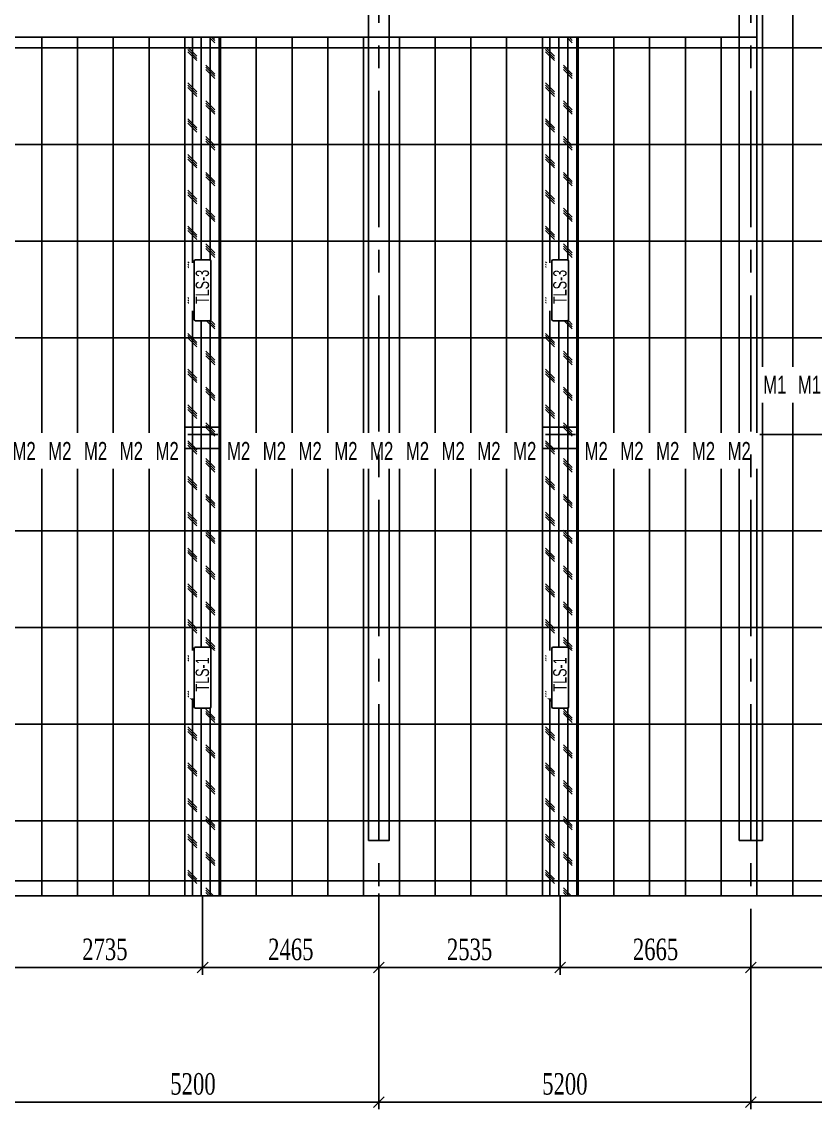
# Model space of a CAD drawing. Header units: inches. Extents: x 315041 to 662841, y -45540 to -35018.
# Drawn here: x 332296.1 to 332407.1, y -36500.8 to -36348.9 of the extents above; entities that cross this region are included whole.
import ezdxf

# ---------------------------------------------------------------- set-up
doc = ezdxf.new("R2010")
doc.units = ezdxf.units.IN
doc.header["$MEASUREMENT"] = 0
doc.linetypes.add('CENTER2', pattern=[28.575, 19.05, -3.175, 3.175, -3.175])
for name, color, linetype in [('2', 2, 'Continuous'), ('6', 6, 'Continuous'), ('8', 8, 'Continuous'), ('flashing', 6, 'Continuous'), ('ROOFING', 4, 'Continuous')]:
    doc.layers.add(name, color=color, linetype=linetype)
doc.styles.add('ST1', font='times.ttf', dxfattribs={"width": 0.7})
doc.styles.add('ST1H', font='vnshxh.shx', dxfattribs={"width": 0.7})
doc.dimstyles.new('100', dxfattribs={"dimtxt": 3, "dimasz": 1.5, "dimexe": 1, "dimexo": 0, "dimgap": 1, "dimtad": 1, "dimdec": 0, "dimlfac": 100, "dimzin": 0, "dimdsep": 46, "dimtxsty": 'ST1', "dimblk": 'OBLIQUE', "dimcen": 1, "dimdle": 1, "dimclrd": 8, "dimclre": 8, "dimclrt": 3, "dimadec": 0, "dimazin": 0, "dimtfac": 1, "dimtdec": 0, "dimtix": 1, "dimtmove": 1, "dimatfit": 3, "dimfxl": 0, "dimtfill": 1, "dimtolj": 1, "dimtzin": 0, "dimlwd": -1, "dimlwe": -1, "dimarcsym": 1})
pattern_1 = [(270, (-55, -72683.0445), (-1.25, -8e-17), []), (135, (-54.375, -72683.6695), (2.499999996, 2.499999996), [1.76776696, -1.76776696]), (135, (-54.375, -72683.982), (2.499999996, 2.499999996), [1.76776696, -1.76776696]), (135, (-54.375, -72684.2945), (2.499999996, 2.499999996), [1.76776696, -1.76776696])]
pattern_2 = [(270, (-105, -72683.0445), (-1.25, -8e-17), []), (135, (-104.375, -72683.6695), (2.499999996, 2.499999996), [1.76776696, -1.76776696]), (135, (-104.375, -72683.982), (2.499999996, 2.499999996), [1.76776696, -1.76776696]), (135, (-104.375, -72684.2945), (2.499999996, 2.499999996), [1.76776696, -1.76776696])]

# ---------------------------------------------------------------- blocks, each defined once
blk = doc.blocks.new('_Oblique')
at = {"color": 0, "linetype": 'ByBlock', "lineweight": -2}
blk.add_line((-0.5, -0.5), (0.5, 0.5), dxfattribs=at)
blk = doc.blocks.new('*D801')
at = {"color": 8, "linetype": 'Continuous', "transparency": 16777216}
for p, q in [((332224.23, -37750.22), (332224.23, -37759.18)), ((332276.23, -37750.22), (332276.23, -37759.18)), ((332223.23, -37758.18), (332277.23, -37758.18))]:
    blk.add_line(p, q, dxfattribs=at)
at = {"layer": 'Defpoints', "color": 0, "transparency": 16777216}
for p in [(332224.23, -37750.22), (332276.23, -37750.22), (332276.23, -37758.18)]:
    blk.add_point(p, dxfattribs=at)
at = {"color": 8, "transparency": 16777216, "xscale": 1.5, "yscale": 1.5, "zscale": 1.5, "rotation": 180}
blk.add_blockref('_Oblique', (332224.23, -37758.18), dxfattribs=at)
at = {"color": 8, "transparency": 16777216, "xscale": 1.5, "yscale": 1.5, "zscale": 1.5}
blk.add_blockref('_Oblique', (332276.23, -37758.18), dxfattribs=at)
at = {"color": 3, "transparency": 16777216, "insert": (332250.23, -37755.66), "char_height": 3, "attachment_point": 5, "style": 'ST1', "bg_fill": 3, "box_fill_scale": 1.25, "bg_fill_color": 256, "bg_fill_true_color": 13158600, "bg_fill_transparency": 0}
blk.add_mtext('\\A1;5200', dxfattribs=at)
blk = doc.blocks.new('*D802')
at = {"color": 8, "linetype": 'Continuous', "transparency": 16777216}
for p, q in [((332276.23, -37750.22), (332276.23, -37759.18)), ((332328.23, -37750.22), (332328.23, -37759.18)), ((332275.23, -37758.18), (332329.23, -37758.18))]:
    blk.add_line(p, q, dxfattribs=at)
at = {"layer": 'Defpoints', "color": 0, "transparency": 16777216}
for p in [(332276.23, -37750.22), (332328.23, -37750.22), (332328.23, -37758.18)]:
    blk.add_point(p, dxfattribs=at)
at = {"color": 8, "transparency": 16777216, "xscale": 1.5, "yscale": 1.5, "zscale": 1.5, "rotation": 180}
blk.add_blockref('_Oblique', (332276.23, -37758.18), dxfattribs=at)
at = {"color": 8, "transparency": 16777216, "xscale": 1.5, "yscale": 1.5, "zscale": 1.5}
blk.add_blockref('_Oblique', (332328.23, -37758.18), dxfattribs=at)
at = {"color": 3, "transparency": 16777216, "insert": (332302.23, -37755.66), "char_height": 3, "attachment_point": 5, "style": 'ST1', "bg_fill": 3, "box_fill_scale": 1.25, "bg_fill_color": 256, "bg_fill_true_color": 13158600, "bg_fill_transparency": 0}
blk.add_mtext('\\A1;5200', dxfattribs=at)
blk = doc.blocks.new('*D803')
at = {"color": 8, "linetype": 'Continuous', "transparency": 16777216}
for p, q in [((332328.23, -37750.22), (332328.23, -37759.18)), ((332386.18, -37750.22), (332386.18, -37759.18)), ((332327.23, -37758.18), (332387.18, -37758.18))]:
    blk.add_line(p, q, dxfattribs=at)
at = {"layer": 'Defpoints', "color": 0, "transparency": 16777216}
for p in [(332328.23, -37750.22), (332386.18, -37750.22), (332386.18, -37758.18)]:
    blk.add_point(p, dxfattribs=at)
at = {"color": 8, "transparency": 16777216, "xscale": 1.5, "yscale": 1.5, "zscale": 1.5, "rotation": 180}
blk.add_blockref('_Oblique', (332328.23, -37758.18), dxfattribs=at)
at = {"color": 8, "transparency": 16777216, "xscale": 1.5, "yscale": 1.5, "zscale": 1.5}
blk.add_blockref('_Oblique', (332386.18, -37758.18), dxfattribs=at)
at = {"color": 3, "transparency": 16777216, "insert": (332357.21, -37755.65), "char_height": 3, "attachment_point": 5, "style": 'ST1', "bg_fill": 3, "box_fill_scale": 1.25, "bg_fill_color": 256, "bg_fill_true_color": 13158600, "bg_fill_transparency": 0}
blk.add_mtext('\\A1;5795', dxfattribs=at)
blk = doc.blocks.new('*D830')
at = {"color": 8, "linetype": 'Continuous', "transparency": 16777216}
for p, q in [((332321.44, -36471.02), (332321.44, -36482.04)), ((332294.09, -36474.69), (332294.09, -36482.04)), ((332293.09, -36481.04), (332322.44, -36481.04))]:
    blk.add_line(p, q, dxfattribs=at)
at = {"layer": 'Defpoints', "color": 0, "transparency": 16777216}
for p in [(332321.44, -36471.02), (332294.09, -36474.69), (332321.44, -36481.04)]:
    blk.add_point(p, dxfattribs=at)
at = {"color": 8, "transparency": 16777216, "xscale": 1.5, "yscale": 1.5, "zscale": 1.5, "rotation": 180}
blk.add_blockref('_Oblique', (332294.09, -36481.04), dxfattribs=at)
at = {"color": 8, "transparency": 16777216, "xscale": 1.5, "yscale": 1.5, "zscale": 1.5}
blk.add_blockref('_Oblique', (332321.44, -36481.04), dxfattribs=at)
at = {"color": 3, "transparency": 16777216, "insert": (332307.77, -36478.51), "char_height": 3, "attachment_point": 5, "style": 'ST1', "bg_fill": 3, "box_fill_scale": 1.25, "bg_fill_color": 256, "bg_fill_true_color": 13158600, "bg_fill_transparency": 11361772}
blk.add_mtext('\\A1;2735', dxfattribs=at)
blk = doc.blocks.new('*D831')
at = {"color": 8, "linetype": 'Continuous', "transparency": 16777216}
for p, q in [((332321.44, -36471.02), (332321.44, -36482.04)), ((332346.09, -36470.67), (332346.09, -36482.04)), ((332320.44, -36481.04), (332347.09, -36481.04))]:
    blk.add_line(p, q, dxfattribs=at)
at = {"layer": 'Defpoints', "color": 0, "transparency": 16777216}
for p in [(332321.44, -36471.02), (332346.09, -36470.67), (332346.09, -36481.04)]:
    blk.add_point(p, dxfattribs=at)
at = {"color": 8, "transparency": 16777216, "xscale": 1.5, "yscale": 1.5, "zscale": 1.5, "rotation": 180}
blk.add_blockref('_Oblique', (332321.44, -36481.04), dxfattribs=at)
at = {"color": 8, "transparency": 16777216, "xscale": 1.5, "yscale": 1.5, "zscale": 1.5}
blk.add_blockref('_Oblique', (332346.09, -36481.04), dxfattribs=at)
at = {"color": 3, "transparency": 16777216, "insert": (332333.77, -36478.52), "char_height": 3, "attachment_point": 5, "style": 'ST1', "bg_fill": 3, "box_fill_scale": 1.25, "bg_fill_color": 256, "bg_fill_true_color": 13158600, "bg_fill_transparency": 11361772}
blk.add_mtext('\\A1;2465', dxfattribs=at)
blk = doc.blocks.new('*D832')
at = {"color": 8, "linetype": 'Continuous', "transparency": 16777216}
for p, q in [((332346.09, -36470.67), (332346.09, -36482.04)), ((332371.44, -36471.02), (332371.44, -36482.04)), ((332345.09, -36481.04), (332372.44, -36481.04))]:
    blk.add_line(p, q, dxfattribs=at)
at = {"layer": 'Defpoints', "color": 0, "transparency": 16777216}
for p in [(332346.09, -36470.67), (332371.44, -36471.02), (332371.44, -36481.04)]:
    blk.add_point(p, dxfattribs=at)
at = {"color": 8, "transparency": 16777216, "xscale": 1.5, "yscale": 1.5, "zscale": 1.5, "rotation": 180}
blk.add_blockref('_Oblique', (332346.09, -36481.04), dxfattribs=at)
at = {"color": 8, "transparency": 16777216, "xscale": 1.5, "yscale": 1.5, "zscale": 1.5}
blk.add_blockref('_Oblique', (332371.44, -36481.04), dxfattribs=at)
at = {"color": 3, "transparency": 16777216, "insert": (332358.77, -36478.52), "char_height": 3, "attachment_point": 5, "style": 'ST1', "bg_fill": 3, "box_fill_scale": 1.25, "bg_fill_color": 256, "bg_fill_true_color": 13158600, "bg_fill_transparency": 1019152}
blk.add_mtext('\\A1;2535', dxfattribs=at)
blk = doc.blocks.new('*D833')
at = {"color": 8, "linetype": 'Continuous', "transparency": 16777216}
for p, q in [((332371.44, -36471.02), (332371.44, -36482.04)), ((332398.09, -36475), (332398.09, -36482.04)), ((332370.44, -36481.04), (332399.09, -36481.04))]:
    blk.add_line(p, q, dxfattribs=at)
at = {"layer": 'Defpoints', "color": 0, "transparency": 16777216}
for p in [(332371.44, -36471.02), (332398.09, -36475), (332398.09, -36481.04)]:
    blk.add_point(p, dxfattribs=at)
at = {"color": 8, "transparency": 16777216, "xscale": 1.5, "yscale": 1.5, "zscale": 1.5, "rotation": 180}
blk.add_blockref('_Oblique', (332371.44, -36481.04), dxfattribs=at)
at = {"color": 8, "transparency": 16777216, "xscale": 1.5, "yscale": 1.5, "zscale": 1.5}
blk.add_blockref('_Oblique', (332398.09, -36481.04), dxfattribs=at)
at = {"color": 3, "transparency": 16777216, "insert": (332384.77, -36478.52), "char_height": 3, "attachment_point": 5, "style": 'ST1', "bg_fill": 3, "box_fill_scale": 1.25, "bg_fill_color": 256, "bg_fill_true_color": 13158600, "bg_fill_transparency": 1019152}
blk.add_mtext('\\A1;2665', dxfattribs=at)
blk = doc.blocks.new('*D834')
at = {"color": 8, "linetype": 'Continuous', "transparency": 16777216}
for p, q in [((332426.44, -36471.02), (332426.44, -36482.04)), ((332398.09, -36475), (332398.09, -36482.04)), ((332397.09, -36481.04), (332427.44, -36481.04))]:
    blk.add_line(p, q, dxfattribs=at)
at = {"layer": 'Defpoints', "color": 0, "transparency": 16777216}
for p in [(332426.44, -36471.02), (332398.09, -36475), (332426.44, -36481.04)]:
    blk.add_point(p, dxfattribs=at)
at = {"color": 8, "transparency": 16777216, "xscale": 1.5, "yscale": 1.5, "zscale": 1.5, "rotation": 180}
blk.add_blockref('_Oblique', (332398.09, -36481.04), dxfattribs=at)
at = {"color": 8, "transparency": 16777216, "xscale": 1.5, "yscale": 1.5, "zscale": 1.5}
blk.add_blockref('_Oblique', (332426.44, -36481.04), dxfattribs=at)
at = {"color": 3, "transparency": 16777216, "insert": (332412.27, -36478.52), "char_height": 3, "attachment_point": 5, "style": 'ST1', "bg_fill": 3, "box_fill_scale": 1.25, "bg_fill_color": 256, "bg_fill_true_color": 13158600, "bg_fill_transparency": 6881396}
blk.add_mtext('\\A1;2835', dxfattribs=at)
blk = doc.blocks.new('A$C66BB428B')
at = {"color": 8}
blk.add_lwpolyline([(91.871, 149.198), (91.871, 314.498), (456.171, 314.498), (456.171, 52.5), (188.471, 52.5), (188.471, 149.198)], close=True, dxfattribs=at)
at = {"layer": '2', "color": 8}
for points in [[(346.871, 303.748), (349.771, 303.748), (349.771, 60.25), (346.871, 60.25)], [(398.671, 60.25), (401.971, 60.25), (401.971, 303.748), (398.671, 303.748)]]:
    blk.add_lwpolyline(points, close=True, dxfattribs=at)
at = {"layer": '6', "color": 8}
for p, q in [((91.871, 170.998), (456.171, 170.998)), ((91.871, 157.498), (456.171, 157.498)), ((188.471, 143.998), (456.171, 143.998)), ((188.471, 130.498), (456.171, 130.498)), ((188.471, 116.998), (456.171, 116.998)), ((188.571, 103.498), (456.171, 103.498)), ((188.471, 89.998), (456.171, 89.998)), ((188.471, 76.498), (456.171, 76.498)), ((188.471, 62.998), (456.171, 62.998)), ((188.471, 54.598), (456.171, 54.598))]:
    blk.add_line(p, q, dxfattribs=at)
at = {"layer": '8', "color": 8}
for points in [[(298.971, 52.5), (345.671, 52.5)], [(350.971, 52.5), (397.671, 52.5)]]:
    blk.add_lwpolyline(points, dxfattribs=at)
at = {"color": 8}
dim = blk.add_linear_dim(base=(348.321, 23.681), p1=(296.321, 31.648), p2=(348.321, 31.648), dimstyle='100', dxfattribs=at)
dim.commit()
dim.dimension.update_dxf_attribs({"geometry": '*D801', "text_midpoint": (322.321, 26.207), "insert": (-331927.914, 37781.865)})
dim = blk.add_linear_dim(base=(400.321, 23.681), p1=(348.321, 31.648), p2=(400.321, 31.648), dimstyle='100', dxfattribs=at)
dim.commit()
dim.dimension.update_dxf_attribs({"geometry": '*D802', "text_midpoint": (374.321, 26.207), "insert": (-331927.914, 37781.865)})
dim = blk.add_linear_dim(base=(458.271, 23.681), p1=(400.321, 31.648), p2=(458.271, 31.648), dimstyle='100', dxfattribs=at)
dim.commit()
dim.dimension.update_dxf_attribs({"geometry": '*D803', "text_midpoint": (429.296, 26.211), "insert": (-331927.914, 37781.865)})

msp = doc.modelspace()

# ---------------------------------------------------------------- block references
at = {"color": 9}
msp.add_blockref('A$C66BB428B', (331997.7735, -36523.5197), dxfattribs=at)

# ---------------------------------------------------------------- next in the draw order: linework, layer by layer
at = {"layer": 'flashing'}
for points in [[(332398.9444, -36471.0222), (332403.9444, -36471.0222), (332403.9444, -36341.5222), (332398.9444, -36341.5222)], [(332403.9444, -36471.0222), (332408.9444, -36471.0222), (332408.9444, -36341.5222), (332403.9444, -36341.5222)]]:
    msp.add_lwpolyline(points, close=True, dxfattribs=at)
at = {"layer": 'flashing', "color": 4}
for points in [[(332313.9444, -36351.0197), (332318.9444, -36351.0197), (332318.9444, -36471.0197), (332313.9444, -36471.0197)], [(332363.9444, -36351.0197), (332368.9444, -36351.0197), (332368.9444, -36471.0197), (332363.9444, -36471.0197)]]:
    msp.add_lwpolyline(points, close=True, dxfattribs=at)

# ---------------------------------------------------------------- next in the draw order: texts
at = {"layer": 'flashing', "insert": (332406.2893, -36399.5938), "char_height": 2.5, "attachment_point": 5, "style": 'ST1H', "bg_fill": 2}
msp.add_mtext('\\A1;m1', dxfattribs=at)
at = {"layer": 'flashing', "color": 4, "char_height": 2.5, "attachment_point": 5, "style": 'ST1H', "bg_fill": 2}
for insert in [(332316.4728, -36408.8413), (332366.4728, -36408.8413)]:
    msp.add_mtext('\\A1;m2', dxfattribs=dict(at, insert=insert))

# ---------------------------------------------------------------- next in the draw order: linework, layer by layer
at = {"layer": 'flashing', "color": 4}
for points in [[(332308.9444, -36351.0197), (332313.9444, -36351.0197), (332313.9444, -36471.0197), (332308.9444, -36471.0197)], [(332358.9444, -36351.0197), (332363.9444, -36351.0197), (332363.9444, -36471.0197), (332358.9444, -36471.0197)]]:
    msp.add_lwpolyline(points, close=True, dxfattribs=at)

# ---------------------------------------------------------------- next in the draw order: texts
at = {"layer": 'flashing', "insert": (332401.4431, -36399.5938), "char_height": 2.5, "attachment_point": 5, "style": 'ST1H', "bg_fill": 2}
msp.add_mtext('\\A1;m1', dxfattribs=at)

# ---------------------------------------------------------------- next in the draw order: linework, layer by layer
at = {"layer": 'flashing', "color": 4}
msp.add_lwpolyline([(332393.9444, -36351.0197), (332398.9444, -36351.0197), (332398.9444, -36471.0197), (332393.9444, -36471.0197)], close=True, dxfattribs=at)

# ---------------------------------------------------------------- next in the draw order: texts
at = {"layer": 'flashing', "color": 4, "char_height": 2.5, "attachment_point": 5, "style": 'ST1H', "bg_fill": 2}
for insert in [(332311.4728, -36408.8413), (332361.4728, -36408.8413)]:
    msp.add_mtext('\\A1;m2', dxfattribs=dict(at, insert=insert))

# ---------------------------------------------------------------- next in the draw order: linework, layer by layer
at = {"layer": 'flashing', "color": 4}
for points in [[(332303.9444, -36351.0197), (332308.9444, -36351.0197), (332308.9444, -36471.0197), (332303.9444, -36471.0197)], [(332353.9444, -36351.0197), (332358.9444, -36351.0197), (332358.9444, -36471.0197), (332353.9444, -36471.0197)]]:
    msp.add_lwpolyline(points, close=True, dxfattribs=at)

# ---------------------------------------------------------------- next in the draw order: texts
at = {"layer": 'flashing', "color": 4, "insert": (332396.4728, -36408.8413), "char_height": 2.5, "attachment_point": 5, "style": 'ST1H', "bg_fill": 2}
msp.add_mtext('\\A1;m2', dxfattribs=at)

# ---------------------------------------------------------------- next in the draw order: linework, layer by layer
at = {"color": 8, "linetype": 'CENTER2'}
msp.add_line((332398.0942, -36491.872), (332398.0942, -36201.7809), dxfattribs=at)
at = {"layer": 'flashing', "color": 4}
msp.add_lwpolyline([(332388.9444, -36351.0197), (332393.9444, -36351.0197), (332393.9444, -36471.0197), (332388.9444, -36471.0197)], close=True, dxfattribs=at)

# ---------------------------------------------------------------- next in the draw order: texts
at = {"layer": 'flashing', "color": 4, "char_height": 2.5, "attachment_point": 5, "style": 'ST1H', "bg_fill": 2}
for insert in [(332306.4728, -36408.8413), (332356.4728, -36408.8413)]:
    msp.add_mtext('\\A1;m2', dxfattribs=dict(at, insert=insert))

# ---------------------------------------------------------------- next in the draw order: linework, layer by layer
at = {"layer": 'flashing', "color": 4}
for points in [[(332298.9444, -36351.0197), (332303.9444, -36351.0197), (332303.9444, -36471.0197), (332298.9444, -36471.0197)], [(332348.9444, -36351.0197), (332353.9444, -36351.0197), (332353.9444, -36471.0197), (332348.9444, -36471.0197)]]:
    msp.add_lwpolyline(points, close=True, dxfattribs=at)

# ---------------------------------------------------------------- next in the draw order: texts
at = {"layer": 'flashing', "color": 4, "insert": (332391.4728, -36408.8413), "char_height": 2.5, "attachment_point": 5, "style": 'ST1H', "bg_fill": 2}
msp.add_mtext('\\A1;m2', dxfattribs=at)

# ---------------------------------------------------------------- next in the draw order: linework, layer by layer
at = {"layer": 'flashing', "color": 4}
msp.add_lwpolyline([(332383.9444, -36351.0197), (332388.9444, -36351.0197), (332388.9444, -36471.0197), (332383.9444, -36471.0197)], close=True, dxfattribs=at)

# ---------------------------------------------------------------- next in the draw order: texts
at = {"layer": 'flashing', "color": 4, "char_height": 2.5, "attachment_point": 5, "style": 'ST1H', "bg_fill": 2}
for insert in [(332301.4728, -36408.8413), (332351.4728, -36408.8413)]:
    msp.add_mtext('\\A1;m2', dxfattribs=dict(at, insert=insert))

# ---------------------------------------------------------------- next in the draw order: linework, layer by layer
at = {"layer": 'flashing', "color": 4}
for points in [[(332293.9444, -36351.0197), (332298.9444, -36351.0197), (332298.9444, -36471.0197), (332293.9444, -36471.0197)], [(332343.9444, -36351.0197), (332348.9444, -36351.0197), (332348.9444, -36471.0197), (332343.9444, -36471.0197)]]:
    msp.add_lwpolyline(points, close=True, dxfattribs=at)

# ---------------------------------------------------------------- next in the draw order: texts
at = {"layer": 'flashing', "color": 4, "insert": (332386.4728, -36408.8413), "char_height": 2.5, "attachment_point": 5, "style": 'ST1H', "bg_fill": 2}
msp.add_mtext('\\A1;m2', dxfattribs=at)

# ---------------------------------------------------------------- next in the draw order: linework, layer by layer
at = {"layer": 'flashing', "color": 4}
msp.add_lwpolyline([(332378.9444, -36351.0197), (332383.9444, -36351.0197), (332383.9444, -36471.0197), (332378.9444, -36471.0197)], close=True, dxfattribs=at)

# ---------------------------------------------------------------- next in the draw order: texts
at = {"layer": 'flashing', "color": 4, "char_height": 2.5, "attachment_point": 5, "style": 'ST1H', "bg_fill": 2}
for insert in [(332296.4728, -36408.8413), (332346.4728, -36408.8413)]:
    msp.add_mtext('\\A1;m2', dxfattribs=dict(at, insert=insert))

# ---------------------------------------------------------------- next in the draw order: dimensions: what is measured, and where the dimension line sits
at = {"color": 9}
dim = msp.add_linear_dim(base=(332321.4444, -36481.0438), p1=(332294.0942, -36474.6903), p2=(332321.4444, -36471.0197), dimstyle='100', dxfattribs=at)
dim.commit()
dim.dimension.update_dxf_attribs({"geometry": '*D830', "text_midpoint": (332307.7693, -36478.5135)})

# ---------------------------------------------------------------- next in the draw order: linework, layer by layer
at = {"color": 8, "linetype": 'CENTER2'}
msp.add_line((332346.0942, -36491.872), (332346.0942, -36201.7809), dxfattribs=at)
at = {"layer": 'flashing', "color": 4}
msp.add_lwpolyline([(332338.9444, -36351.0197), (332343.9444, -36351.0197), (332343.9444, -36471.0197), (332338.9444, -36471.0197)], close=True, dxfattribs=at)

# ---------------------------------------------------------------- next in the draw order: texts
at = {"layer": 'flashing', "color": 4, "insert": (332381.4728, -36408.8413), "char_height": 2.5, "attachment_point": 5, "style": 'ST1H', "bg_fill": 2}
msp.add_mtext('\\A1;m2', dxfattribs=at)

# ---------------------------------------------------------------- next in the draw order: linework, layer by layer
at = {"layer": 'flashing', "color": 4}
msp.add_lwpolyline([(332373.9444, -36351.0197), (332378.9444, -36351.0197), (332378.9444, -36471.0197), (332373.9444, -36471.0197)], close=True, dxfattribs=at)

# ---------------------------------------------------------------- next in the draw order: texts
at = {"layer": 'flashing', "color": 4, "insert": (332341.4728, -36408.8413), "char_height": 2.5, "attachment_point": 5, "style": 'ST1H', "bg_fill": 2}
msp.add_mtext('\\A1;m2', dxfattribs=at)

# ---------------------------------------------------------------- next in the draw order: linework, layer by layer
at = {"layer": 'flashing', "color": 4}
msp.add_lwpolyline([(332333.9444, -36351.0197), (332338.9444, -36351.0197), (332338.9444, -36471.0197), (332333.9444, -36471.0197)], close=True, dxfattribs=at)

# ---------------------------------------------------------------- next in the draw order: texts
at = {"layer": 'flashing', "color": 4, "insert": (332376.4728, -36408.8413), "char_height": 2.5, "attachment_point": 5, "style": 'ST1H', "bg_fill": 2}
msp.add_mtext('\\A1;m2', dxfattribs=at)

# ---------------------------------------------------------------- next in the draw order: hatches: boundary and pattern name
at = {"layer": 'ROOFING', "true_color": 0xcae01f}
h = msp.add_hatch(dxfattribs=at)
h.set_pattern_fill('CORK', color=52, scale=10, angle=90, style=0)
h.set_pattern_definition(pattern_1)
h.paths.add_polyline_path([(332368.9444, -36408.5222), (332373.9444, -36408.5222), (332373.9444, -36351.0222), (332368.9444, -36351.0222)])
h.paths.add_polyline_path([(332370.2556, -36390.4524, 0.41421356), (332370.4431, -36390.6399), (332372.4068, -36390.6399, 0.41421356), (332372.5943, -36390.4524), (332372.5943, -36382.316, 0.41421356), (332372.4068, -36382.1285), (332370.4431, -36382.1285, 0.41421356), (332370.2556, -36382.316)], flags=16)

# ---------------------------------------------------------------- next in the draw order: linework, layer by layer
at = {"layer": 'ROOFING', "color": 52, "true_color": 0xcae01f}
msp.add_lwpolyline([(332368.9444, -36408.5222), (332373.9444, -36408.5222), (332373.9444, -36351.0222), (332368.9444, -36351.0222)], close=True, dxfattribs=at)

# ---------------------------------------------------------------- next in the draw order: texts
at = {"layer": 'flashing', "color": 4, "insert": (332336.4728, -36408.8413), "char_height": 2.5, "attachment_point": 5, "style": 'ST1H', "bg_fill": 2}
msp.add_mtext('\\A1;m2', dxfattribs=at)

# ---------------------------------------------------------------- next in the draw order: linework, layer by layer
at = {"layer": 'flashing', "color": 4}
msp.add_lwpolyline([(332328.9444, -36351.0197), (332333.9444, -36351.0197), (332333.9444, -36471.0197), (332328.9444, -36471.0197)], close=True, dxfattribs=at)

# ---------------------------------------------------------------- next in the draw order: texts
at = {"layer": 'ROOFING', "color": 1, "true_color": 0xfb040c, "insert": (332371.4099, -36385.9223), "char_height": 1.875, "attachment_point": 5, "rotation": 90, "style": 'ST1H', "bg_fill": 2}
msp.add_mtext('\\A1;tls-3', dxfattribs=at)

# ---------------------------------------------------------------- next in the draw order: linework, layer by layer
at = {"layer": 'ROOFING', "color": 1, "true_color": 0xfb040c}
msp.add_lwpolyline([(332370.2556, -36382.316), (332370.2556, -36390.4524, 0.41421356), (332370.4431, -36390.6399), (332372.4068, -36390.6399, 0.41421356), (332372.5943, -36390.4524), (332372.5943, -36382.316, 0.41421356), (332372.4068, -36382.1285), (332370.4431, -36382.1285, 0.41421356)], format="xyb", close=True, dxfattribs=at)

# ---------------------------------------------------------------- next in the draw order: texts
at = {"layer": 'flashing', "color": 4, "insert": (332331.4728, -36408.8413), "char_height": 2.5, "attachment_point": 5, "style": 'ST1H', "bg_fill": 2}
msp.add_mtext('\\A1;m2', dxfattribs=at)

# ---------------------------------------------------------------- next in the draw order: linework, layer by layer
at = {"layer": 'flashing', "color": 4}
msp.add_lwpolyline([(332323.9444, -36351.0197), (332328.9444, -36351.0197), (332328.9444, -36471.0197), (332323.9444, -36471.0197)], close=True, dxfattribs=at)

# ---------------------------------------------------------------- next in the draw order: texts
at = {"layer": 'flashing', "color": 4, "insert": (332326.4728, -36408.8413), "char_height": 2.5, "attachment_point": 5, "style": 'ST1H', "bg_fill": 2}
msp.add_mtext('\\A1;m2', dxfattribs=at)

# ---------------------------------------------------------------- next in the draw order: dimensions: what is measured, and where the dimension line sits
at = {"color": 9}
dim = msp.add_linear_dim(base=(332346.0942, -36481.0438), p1=(332321.4444, -36471.0197), p2=(332346.0942, -36470.6733), dimstyle='100', dxfattribs=at)
dim.commit()
dim.dimension.update_dxf_attribs({"geometry": '*D831', "text_midpoint": (332333.7693, -36478.5178)})

# ---------------------------------------------------------------- next in the draw order: hatches: boundary and pattern name
at = {"layer": 'ROOFING', "true_color": 0xcae01f}
h = msp.add_hatch(dxfattribs=at)
h.set_pattern_fill('CORK', color=52, scale=10, angle=90, style=0)
h.set_pattern_definition(pattern_2)
h.paths.add_polyline_path([(332318.9444, -36408.5222), (332323.9444, -36408.5222), (332323.9444, -36351.0222), (332318.9444, -36351.0222)])
h.paths.add_polyline_path([(332320.2556, -36390.4524, 0.41421356), (332320.4431, -36390.6399), (332322.4068, -36390.6399, 0.41421356), (332322.5943, -36390.4524), (332322.5943, -36382.316, 0.41421356), (332322.4068, -36382.1285), (332320.4431, -36382.1285, 0.41421356), (332320.2556, -36382.316)], flags=16)
h = msp.add_hatch(dxfattribs=at)
h.set_pattern_fill('CORK', color=52, scale=10, angle=90, style=0)
h.set_pattern_definition(pattern_2)
h.paths.add_polyline_path([(332318.9444, -36471.0222), (332323.9444, -36471.0222), (332323.9444, -36405.5222), (332318.9444, -36405.5222)])
h.paths.add_polyline_path([(332320.2556, -36444.5981, 0.41421356), (332320.4431, -36444.7856), (332322.4068, -36444.7856, 0.41421356), (332322.5943, -36444.5981), (332322.5943, -36436.4617, 0.41421356), (332322.4068, -36436.2742), (332320.4431, -36436.2742, 0.41421356), (332320.2556, -36436.4617)], flags=16)

# ---------------------------------------------------------------- next in the draw order: linework, layer by layer
at = {"layer": 'ROOFING', "color": 52, "true_color": 0xcae01f}
for points in [[(332318.9444, -36408.5222), (332323.9444, -36408.5222), (332323.9444, -36351.0222), (332318.9444, -36351.0222)], [(332318.9444, -36471.0222), (332323.9444, -36471.0222), (332323.9444, -36405.5222), (332318.9444, -36405.5222)]]:
    msp.add_lwpolyline(points, close=True, dxfattribs=at)

# ---------------------------------------------------------------- next in the draw order: dimensions: what is measured, and where the dimension line sits
at = {"color": 9}
dim = msp.add_linear_dim(base=(332371.4444, -36481.0438), p1=(332346.0942, -36470.6733), p2=(332371.4444, -36471.0197), dimstyle='100', dxfattribs=at)
dim.commit()
dim.dimension.update_dxf_attribs({"geometry": '*D832', "text_midpoint": (332358.7693, -36478.5178)})

# ---------------------------------------------------------------- next in the draw order: texts
at = {"layer": 'ROOFING', "color": 1, "true_color": 0xfb040c, "char_height": 1.875, "attachment_point": 5, "rotation": 90, "style": 'ST1H', "bg_fill": 2}
for s, insert in [('\\A1;tls-3', (332321.4099, -36385.9223)), ('\\A1;tls-1', (332321.4099, -36440.0679))]:
    msp.add_mtext(s, dxfattribs=dict(at, insert=insert))

# ---------------------------------------------------------------- next in the draw order: dimensions: what is measured, and where the dimension line sits
at = {"color": 9}
dim = msp.add_linear_dim(base=(332398.0942, -36481.0438), p1=(332371.4444, -36471.0197), p2=(332398.0942, -36475.0001), dimstyle='100', dxfattribs=at)
dim.commit()
dim.dimension.update_dxf_attribs({"geometry": '*D833', "text_midpoint": (332384.7693, -36478.5178)})

# ---------------------------------------------------------------- next in the draw order: hatches: boundary and pattern name
at = {"layer": 'ROOFING', "true_color": 0xcae01f}
h = msp.add_hatch(dxfattribs=at)
h.set_pattern_fill('CORK', color=52, scale=10, angle=90, style=0)
h.set_pattern_definition(pattern_1)
h.paths.add_polyline_path([(332368.9444, -36471.0222), (332373.9444, -36471.0222), (332373.9444, -36405.5222), (332368.9444, -36405.5222)])
h.paths.add_polyline_path([(332370.2556, -36444.5981, 0.41421356), (332370.4431, -36444.7856), (332372.4068, -36444.7856, 0.41421356), (332372.5943, -36444.5981), (332372.5943, -36436.4617, 0.41421356), (332372.4068, -36436.2742), (332370.4431, -36436.2742, 0.41421356), (332370.2556, -36436.4617)], flags=16)

# ---------------------------------------------------------------- next in the draw order: linework, layer by layer
at = {"layer": 'ROOFING', "color": 1, "true_color": 0xfb040c}
for points in [[(332320.2556, -36382.316), (332320.2556, -36390.4524, 0.41421356), (332320.4431, -36390.6399), (332322.4068, -36390.6399, 0.41421356), (332322.5943, -36390.4524), (332322.5943, -36382.316, 0.41421356), (332322.4068, -36382.1285), (332320.4431, -36382.1285, 0.41421356)], [(332320.2556, -36436.4617), (332320.2556, -36444.5981, 0.41421356), (332320.4431, -36444.7856), (332322.4068, -36444.7856, 0.41421356), (332322.5943, -36444.5981), (332322.5943, -36436.4617, 0.41421356), (332322.4068, -36436.2742), (332320.4431, -36436.2742, 0.41421356)]]:
    msp.add_lwpolyline(points, format="xyb", close=True, dxfattribs=at)
at = {"layer": 'ROOFING', "color": 52, "true_color": 0xcae01f}
msp.add_lwpolyline([(332368.9444, -36471.0222), (332373.9444, -36471.0222), (332373.9444, -36405.5222), (332368.9444, -36405.5222)], close=True, dxfattribs=at)

# ---------------------------------------------------------------- next in the draw order: dimensions: what is measured, and where the dimension line sits
at = {"color": 9}
dim = msp.add_linear_dim(base=(332426.4444, -36481.0438), p1=(332398.0942, -36475.0001), p2=(332426.4444, -36471.0222), dimstyle='100', dxfattribs=at)
dim.commit()
dim.dimension.update_dxf_attribs({"geometry": '*D834', "text_midpoint": (332412.2693, -36478.5178)})

# ---------------------------------------------------------------- next in the draw order: texts
at = {"layer": 'ROOFING', "color": 1, "true_color": 0xfb040c, "insert": (332371.4099, -36440.0679), "char_height": 1.875, "attachment_point": 5, "rotation": 90, "style": 'ST1H', "bg_fill": 2}
msp.add_mtext('\\A1;tls-1', dxfattribs=at)

# ---------------------------------------------------------------- next in the draw order: linework, layer by layer
at = {"layer": 'ROOFING', "color": 1, "true_color": 0xfb040c}
msp.add_lwpolyline([(332370.2556, -36436.4617), (332370.2556, -36444.5981, 0.41421356), (332370.4431, -36444.7856), (332372.4068, -36444.7856, 0.41421356), (332372.5943, -36444.5981), (332372.5943, -36436.4617, 0.41421356), (332372.4068, -36436.2742), (332370.4431, -36436.2742, 0.41421356)], format="xyb", close=True, dxfattribs=at)

doc.saveas('drawing.dxf')
